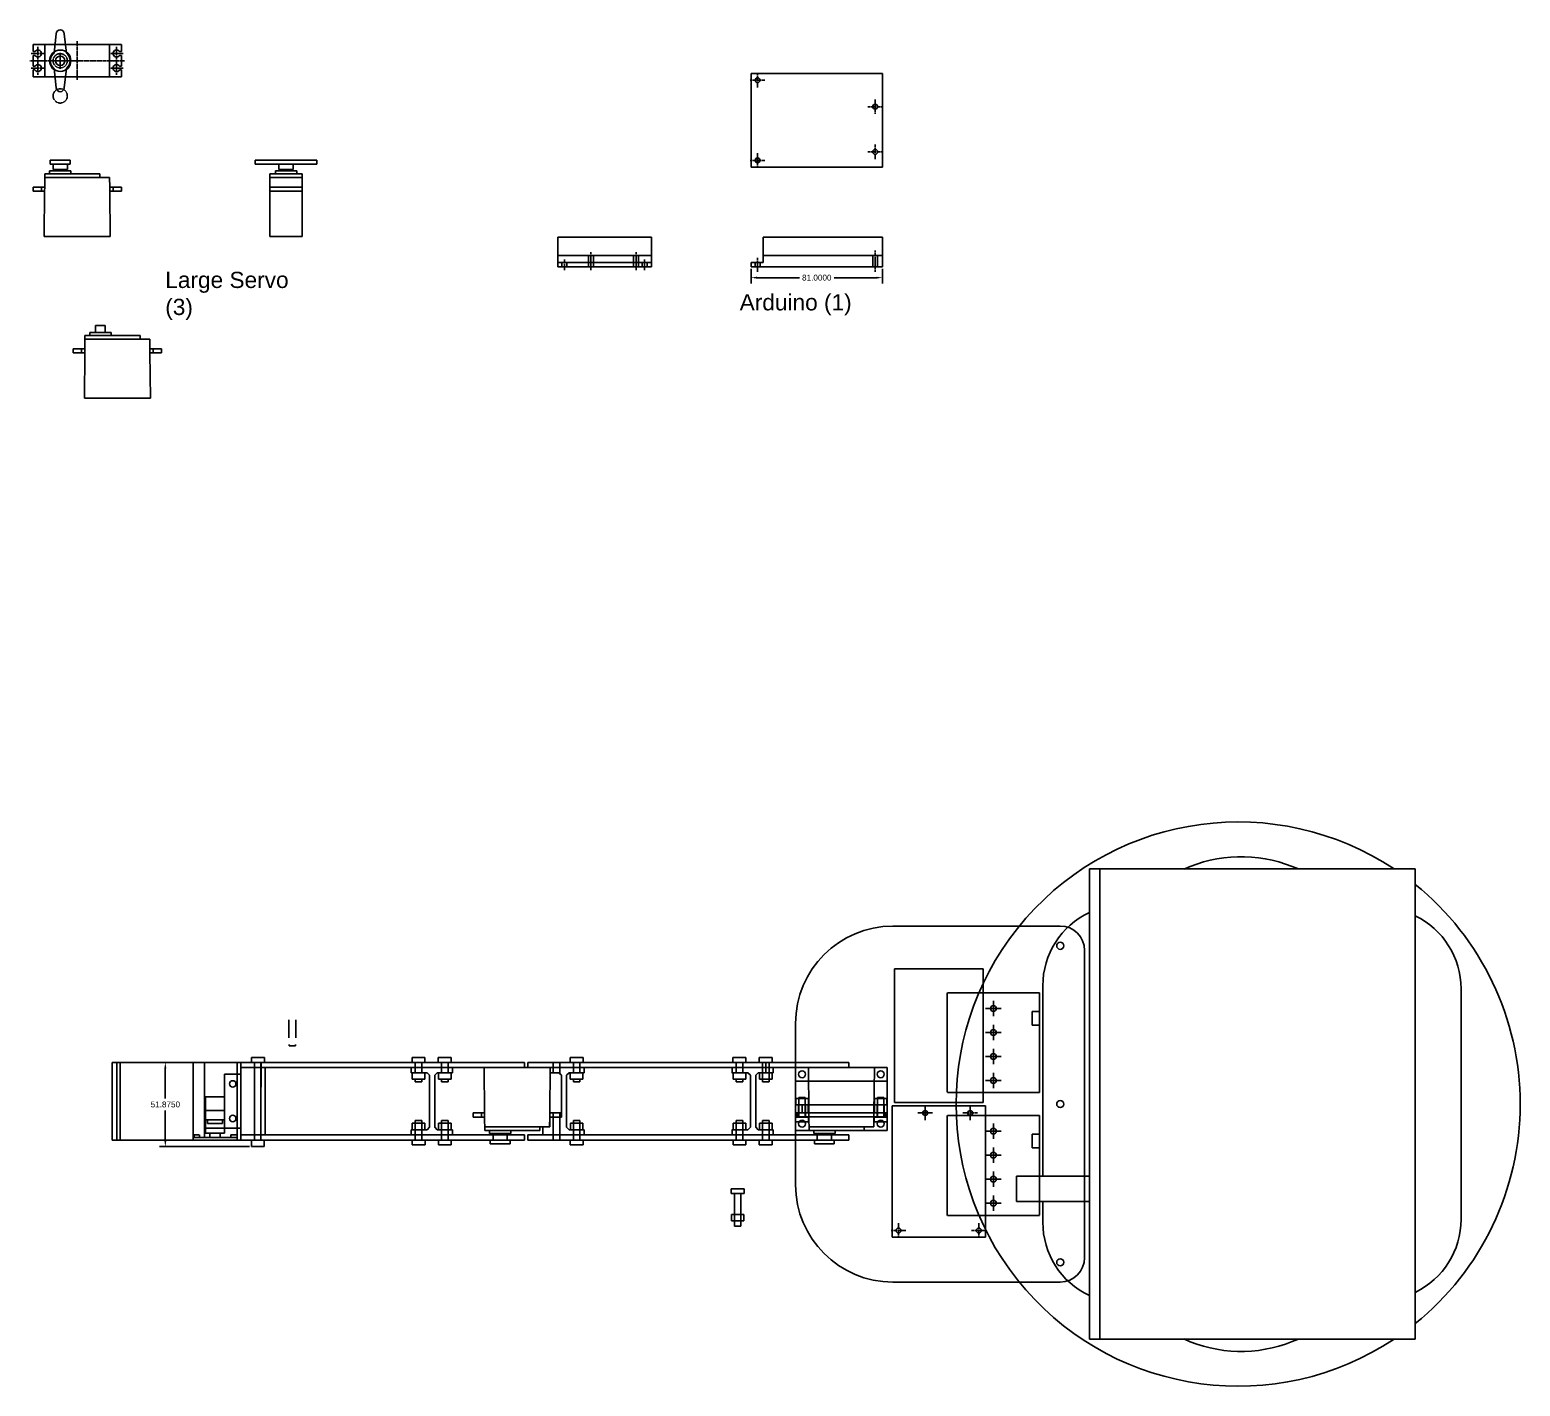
# Model space of a CAD drawing. Header units: millimetres. Extents: x 10529 to 14419, y 483 to 2820.
# Drawn here: x 11331 to 12251, y 1923 to 2760 of the extents above; entities that cross this region are included whole.
import ezdxf

# ---------------------------------------------------------------- set-up
doc = ezdxf.new("R2010")
doc.units = ezdxf.units.MM
doc.header["$MEASUREMENT"] = 0
doc.linetypes.add('CENTER', pattern=[2, 1.25, -0.25, 0.25, -0.25])
doc.linetypes.add('HIDDEN', pattern=[0.375, 0.25, -0.125])
for name, color, linetype in [('Arduino', 181, 'Continuous'), ('Arm', 211, 'Continuous'), ('Bolt', 104, 'Continuous'), ('Breadboard', 6, 'Continuous'), ('Centerline', 1, 'CENTER'), ('Connectors', 40, 'Continuous'), ('Hidden', 1, 'HIDDEN'), ('Platform', 3, 'Continuous'), ('Servo', 2, 'Continuous'), ('Servo1Holder', 183, 'Continuous'), ('Turtlebot', 4, 'Continuous')]:
    doc.layers.add(name, color=color, linetype=linetype)
doc.styles.get("Standard").update_dxf_attribs({"font": 'Arial.ttf'})
doc.dimstyles.get("Standard").update_dxf_attribs({"dimtxt": 0.18, "dimasz": 0.18, "dimexe": 0.18, "dimexo": 0.0625, "dimgap": 0.09, "dimtad": 0, "dimtih": 1, "dimtoh": 1, "dimdec": 4, "dimzin": 0, "dimdsep": 46, "dimtxsty": 'Standard', "dimcen": 0.09, "dimadec": 0, "dimazin": 0, "dimtfac": 1, "dimtdec": 4, "dimtofl": 0, "dimtmove": 0, "dimatfit": 3, "dimfxl": 1, "dimtolj": 1, "dimtzin": 0, "dimarcsym": 0})

# ---------------------------------------------------------------- blocks, each defined once
blk = doc.blocks.new('*D1')
at = {"color": 0, "lineweight": -2, "transparency": 16777216}
for p, q in [((11776.1, 2612.51), (11776.1, 2603.5)), ((11857.1, 2612.51), (11857.1, 2603.5)), ((11779.7, 2607.1), (11805.96, 2607.1)), ((11853.5, 2607.1), (11827.24, 2607.1))]:
    blk.add_line(p, q, dxfattribs=at)
at = {"color": 0, "transparency": 16777216}
for points in [[(11779.7, 2607.7), (11779.7, 2606.5), (11776.1, 2607.1)], [(11853.5, 2607.7), (11853.5, 2606.5), (11857.1, 2607.1)]]:
    blk.add_solid(points, dxfattribs=at)
at = {"layer": 'Defpoints', "color": 0, "transparency": 16777216}
for p in [(11776.1, 2613.76), (11857.1, 2613.76), (11857.1, 2607.1)]:
    blk.add_point(p, dxfattribs=at)
at = {"color": 0, "transparency": 16777216, "insert": (11816.6, 2607.1), "char_height": 3.6, "attachment_point": 5}
blk.add_mtext('\\A1;81.0000', dxfattribs=at)
blk = doc.blocks.new('*D43')
at = {"color": 0, "lineweight": -2, "transparency": 16777216}
for p, q in [((11468.41, 2123.1), (11411.13, 2123.1)), ((11414.73, 2119.5), (11414.73, 2100.79)), ((11414.73, 2074.83), (11414.73, 2093.54)), ((11466.68, 2071.23), (11411.13, 2071.23))]:
    blk.add_line(p, q, dxfattribs=at)
at = {"color": 0, "transparency": 16777216}
for points in [[(11414.13, 2119.5), (11415.33, 2119.5), (11414.73, 2123.1)], [(11414.13, 2074.83), (11415.33, 2074.83), (11414.73, 2071.23)]]:
    blk.add_solid(points, dxfattribs=at)
at = {"layer": 'Defpoints', "color": 0, "transparency": 16777216}
for p in [(11414.73, 2123.1), (11469.66, 2123.1), (11467.93, 2071.23)]:
    blk.add_point(p, dxfattribs=at)
at = {"color": 0, "transparency": 16777216, "insert": (11414.73, 2097.17), "char_height": 3.6, "attachment_point": 5}
blk.add_mtext('\\A1;51.8750', dxfattribs=at)

msp = doc.modelspace()

# ---------------------------------------------------------------- linework, layer by layer
for p, q in [((11469.65829, 2123.10284), (11473.95829, 2123.10284)), ((11451.29579, 2093.47784), (11451.29579, 2099.16534)), ((11853.89579, 2096.92784), (11858.19579, 2096.92784)), ((11469.81829, 2075.22784), (11473.79829, 2075.22784))]:
    msp.add_line(p, q)
at = {"layer": 'Arduino'}
for p, q in [((11776.10069, 2732.94566), (11857.10069, 2732.94566)), ((11776.10069, 2675.24566), (11776.10069, 2732.94566)), ((11857.10069, 2675.24566), (11857.10069, 2732.94566)), ((11776.10069, 2675.24566), (11857.10069, 2675.24566)), ((11656.91343, 2632.1584), (11714.61343, 2632.1584)), ((11656.91343, 2632.1584), (11656.91343, 2613.7584)), ((11714.61343, 2632.1584), (11714.61343, 2613.7584)), ((11783.60069, 2616.3584), (11783.60069, 2632.1584)), ((11783.60069, 2632.1584), (11857.10069, 2632.1584)), ((11857.10069, 2613.7584), (11857.10069, 2632.1584)), ((11656.91343, 2620.7584), (11714.61343, 2620.7584)), ((11783.60069, 2620.7584), (11857.10069, 2620.7584)), ((11656.91343, 2616.3584), (11714.61343, 2616.3584)), ((11656.91343, 2613.7584), (11714.61343, 2613.7584)), ((11776.10069, 2613.7584), (11776.10069, 2616.3584)), ((11776.10069, 2616.3584), (11783.60069, 2616.3584)), ((11776.10069, 2613.7584), (11857.10069, 2613.7584)), ((11863.04579, 2015.42784), (11863.04579, 2096.42784)), ((11920.74579, 2096.42784), (11863.04579, 2096.42784)), ((11920.74579, 2015.42784), (11920.74579, 2096.42784)), ((11920.74579, 2015.42784), (11863.04579, 2015.42784))]:
    msp.add_line(p, q, dxfattribs=at)
for centre in [(11780.10069, 2728.94566), (11852.60069, 2712.54566), (11852.60069, 2684.74566), (11780.10069, 2679.44566)]:
    msp.add_circle(centre, 1.5, dxfattribs=at)
at = {"layer": 'Arm'}
for p, q in [((11381.92079, 2075.22784), (11381.92079, 2123.10284)), ((11381.92079, 2123.10284), (11461.29579, 2123.10284)), ((11384.80973, 2075.22784), (11384.80973, 2123.10284)), ((11386.91221, 2075.22784), (11386.91221, 2123.10284)), ((11461.29579, 2119.92784), (11461.29579, 2123.10284)), ((11461.29579, 2075.22784), (11461.29579, 2123.10284)), ((11476.29579, 2123.10284), (11461.29579, 2123.10284)), ((11476.29579, 2119.92784), (11461.29579, 2119.92784)), ((11636.29579, 2123.10284), (11476.29579, 2123.10284)), ((11636.29579, 2119.92784), (11476.29579, 2119.92784)), ((11636.29579, 2123.10284), (11636.29579, 2119.92784)), ((11836.29579, 2123.10284), (11638.29579, 2123.10284)), ((11638.29579, 2123.10284), (11638.29579, 2119.92784)), ((11836.29579, 2119.92784), (11638.29579, 2119.92784)), ((11836.29579, 2123.10284), (11836.29579, 2119.92784)), ((11461.29579, 2075.22784), (11461.29579, 2078.40284)), ((11476.29579, 2078.40284), (11461.29579, 2078.40284)), ((11636.29579, 2078.40284), (11476.29579, 2078.40284)), ((11636.29579, 2078.40284), (11636.29579, 2075.22784)), ((11836.29579, 2078.40284), (11638.29579, 2078.40284)), ((11638.29579, 2078.40284), (11638.29579, 2075.22784)), ((11836.29579, 2078.40284), (11836.29579, 2075.22784)), ((11381.92079, 2075.22784), (11461.29579, 2075.22784)), ((11476.29579, 2075.22784), (11461.29579, 2075.22784)), ((11636.29579, 2075.22784), (11476.29579, 2075.22784)), ((11836.29579, 2075.22784), (11638.29579, 2075.22784))]:
    msp.add_line(p, q, dxfattribs=at)
at = {"layer": 'Bolt'}
for p, q in [((11491.07671, 2133.43353), (11491.07671, 2134.08353)), ((11491.07671, 2133.43353), (11495.05671, 2133.43353)), ((11495.05671, 2134.08353), (11495.05671, 2133.43353)), ((11467.80829, 2126.10284), (11467.80829, 2123.10284)), ((11475.80829, 2126.10284), (11467.80829, 2126.10284)), ((11475.80829, 2126.10284), (11475.80829, 2123.10284)), ((11566.91528, 2126.10284), (11566.91528, 2123.10284)), ((11574.91528, 2126.10284), (11566.91528, 2126.10284)), ((11574.91528, 2126.10284), (11574.91528, 2123.10284)), ((11583.14028, 2126.10284), (11583.14028, 2123.10284)), ((11591.14028, 2126.10284), (11583.14028, 2126.10284)), ((11591.14028, 2126.10284), (11591.14028, 2123.10284)), ((11664.43579, 2126.10284), (11664.43579, 2123.10284)), ((11672.43579, 2126.10284), (11664.43579, 2126.10284)), ((11672.43579, 2126.10284), (11672.43579, 2123.10284)), ((11764.91528, 2126.10284), (11764.91528, 2123.10284)), ((11772.91528, 2126.10284), (11764.91528, 2126.10284)), ((11772.91528, 2126.10284), (11772.91528, 2123.10284)), ((11781.15028, 2126.10284), (11781.15028, 2123.10284)), ((11789.15028, 2126.10284), (11781.15028, 2126.10284)), ((11789.15028, 2126.10284), (11789.15028, 2123.10284)), ((11475.80829, 2123.10284), (11467.80829, 2123.10284)), ((11574.91528, 2123.10284), (11566.91528, 2123.10284)), ((11567.04028, 2112.75284), (11567.04028, 2116.75284)), ((11574.79028, 2116.75284), (11567.04028, 2116.75284)), ((11574.79028, 2112.75284), (11574.79028, 2116.75284)), ((11591.14028, 2123.10284), (11583.14028, 2123.10284)), ((11583.26528, 2112.75284), (11583.26528, 2116.75284)), ((11591.01528, 2116.75284), (11583.26528, 2116.75284)), ((11591.01528, 2112.75284), (11591.01528, 2116.75284)), ((11672.43579, 2123.10284), (11664.43579, 2123.10284)), ((11664.56079, 2112.75284), (11664.56079, 2116.75284)), ((11672.31079, 2116.75284), (11664.56079, 2116.75284)), ((11672.31079, 2112.75284), (11672.31079, 2116.75284)), ((11772.91528, 2123.10284), (11764.91528, 2123.10284)), ((11765.04028, 2112.75284), (11765.04028, 2116.75284)), ((11772.79028, 2116.75284), (11765.04028, 2116.75284)), ((11772.79028, 2112.75284), (11772.79028, 2116.75284)), ((11789.15028, 2123.10284), (11781.15028, 2123.10284)), ((11781.27528, 2112.75284), (11781.27528, 2116.75284)), ((11789.02528, 2116.75284), (11781.27528, 2116.75284)), ((11789.02528, 2112.75284), (11789.02528, 2116.75284)), ((11574.79028, 2112.75284), (11567.04028, 2112.75284)), ((11568.92528, 2111.10284), (11568.92528, 2112.75284)), ((11568.92528, 2111.10284), (11572.90528, 2111.10284)), ((11572.90528, 2112.75284), (11572.90528, 2111.10284)), ((11591.01528, 2112.75284), (11583.26528, 2112.75284)), ((11585.15028, 2111.10284), (11585.15028, 2112.75284)), ((11585.15028, 2111.10284), (11589.13028, 2111.10284)), ((11589.13028, 2112.75284), (11589.13028, 2111.10284)), ((11672.31079, 2112.75284), (11664.56079, 2112.75284)), ((11666.44579, 2111.10284), (11666.44579, 2112.75284)), ((11666.44579, 2111.10284), (11670.42579, 2111.10284)), ((11670.42579, 2112.75284), (11670.42579, 2111.10284)), ((11772.79028, 2112.75284), (11765.04028, 2112.75284)), ((11766.92528, 2111.10284), (11766.92528, 2112.75284)), ((11766.92528, 2111.10284), (11770.90528, 2111.10284)), ((11770.90528, 2112.75284), (11770.90528, 2111.10284)), ((11789.02528, 2112.75284), (11781.27528, 2112.75284)), ((11783.16028, 2111.10284), (11783.16028, 2112.75284)), ((11783.16028, 2111.10284), (11787.14028, 2111.10284)), ((11787.14028, 2112.75284), (11787.14028, 2111.10284)), ((11803.67079, 2100.92784), (11811.42079, 2100.92784)), ((11803.67079, 2100.92784), (11803.67079, 2096.92784)), ((11803.67079, 2096.92784), (11811.42079, 2096.92784)), ((11805.55579, 2101.42784), (11809.53579, 2101.42784)), ((11805.55579, 2101.42784), (11805.55579, 2100.92784)), ((11809.53579, 2101.42784), (11809.53579, 2100.92784)), ((11811.42079, 2100.92784), (11811.42079, 2096.92784)), ((11852.17079, 2100.92784), (11859.92079, 2100.92784)), ((11852.17079, 2100.92784), (11852.17079, 2096.92784)), ((11852.17079, 2096.92784), (11859.92079, 2096.92784)), ((11854.05579, 2101.42784), (11858.03579, 2101.42784)), ((11854.05579, 2101.42784), (11854.05579, 2100.92784)), ((11858.03579, 2101.42784), (11858.03579, 2100.92784)), ((11859.92079, 2100.92784), (11859.92079, 2096.92784)), ((11568.94528, 2087.22784), (11568.94528, 2085.57784)), ((11568.94528, 2087.22784), (11572.92528, 2087.22784)), ((11572.92528, 2085.57784), (11572.92528, 2087.22784)), ((11585.17028, 2087.22784), (11585.17028, 2085.57784)), ((11585.17028, 2087.22784), (11589.15028, 2087.22784)), ((11589.15028, 2085.57784), (11589.15028, 2087.22784)), ((11666.46579, 2087.22784), (11666.46579, 2085.57784)), ((11666.46579, 2087.22784), (11670.44579, 2087.22784)), ((11670.44579, 2085.57784), (11670.44579, 2087.22784)), ((11766.94528, 2087.22784), (11766.94528, 2085.57784)), ((11766.94528, 2087.22784), (11770.92528, 2087.22784)), ((11770.92528, 2085.57784), (11770.92528, 2087.22784)), ((11783.16028, 2087.22784), (11783.16028, 2085.57784)), ((11783.16028, 2087.22784), (11787.14028, 2087.22784)), ((11787.14028, 2085.57784), (11787.14028, 2087.22784)), ((11803.54579, 2086.42784), (11803.54579, 2089.42784)), ((11803.54579, 2089.42784), (11811.54579, 2089.42784)), ((11811.54579, 2086.42784), (11811.54579, 2089.42784)), ((11852.04579, 2086.42784), (11852.04579, 2089.42784)), ((11852.04579, 2089.42784), (11860.04579, 2089.42784)), ((11860.04579, 2086.42784), (11860.04579, 2089.42784)), ((11574.81028, 2085.57784), (11567.06028, 2085.57784)), ((11567.06028, 2085.57784), (11567.06028, 2081.57784)), ((11574.81028, 2081.57784), (11567.06028, 2081.57784)), ((11574.81028, 2085.57784), (11574.81028, 2081.57784)), ((11591.03528, 2085.57784), (11583.28528, 2085.57784)), ((11583.28528, 2085.57784), (11583.28528, 2081.57784)), ((11591.03528, 2081.57784), (11583.28528, 2081.57784)), ((11591.03528, 2085.57784), (11591.03528, 2081.57784)), ((11672.33079, 2085.57784), (11664.58079, 2085.57784)), ((11664.58079, 2085.57784), (11664.58079, 2081.57784)), ((11672.33079, 2081.57784), (11664.58079, 2081.57784)), ((11672.33079, 2085.57784), (11672.33079, 2081.57784)), ((11772.81028, 2085.57784), (11765.06028, 2085.57784)), ((11765.06028, 2085.57784), (11765.06028, 2081.57784)), ((11772.81028, 2081.57784), (11765.06028, 2081.57784)), ((11772.81028, 2085.57784), (11772.81028, 2081.57784)), ((11789.02528, 2085.57784), (11781.27528, 2085.57784)), ((11781.27528, 2085.57784), (11781.27528, 2081.57784)), ((11789.02528, 2081.57784), (11781.27528, 2081.57784)), ((11789.02528, 2085.57784), (11789.02528, 2081.57784)), ((11803.54579, 2086.42784), (11811.54579, 2086.42784)), ((11852.04579, 2086.42784), (11860.04579, 2086.42784)), ((11467.93329, 2071.22784), (11467.93329, 2075.22784)), ((11475.68329, 2075.22784), (11467.93329, 2075.22784)), ((11475.68329, 2071.22784), (11467.93329, 2071.22784)), ((11475.68329, 2071.22784), (11475.68329, 2075.22784)), ((11566.93528, 2072.22784), (11566.93528, 2075.22784)), ((11574.93528, 2075.22784), (11566.93528, 2075.22784)), ((11574.93528, 2072.22784), (11566.93528, 2072.22784)), ((11574.93528, 2072.22784), (11574.93528, 2075.22784)), ((11583.16028, 2072.22784), (11583.16028, 2075.22784)), ((11591.16028, 2075.22784), (11583.16028, 2075.22784)), ((11591.16028, 2072.22784), (11583.16028, 2072.22784)), ((11591.16028, 2072.22784), (11591.16028, 2075.22784)), ((11664.45579, 2072.22784), (11664.45579, 2075.22784)), ((11672.45579, 2075.22784), (11664.45579, 2075.22784)), ((11672.45579, 2072.22784), (11664.45579, 2072.22784)), ((11672.45579, 2072.22784), (11672.45579, 2075.22784)), ((11764.93528, 2072.22784), (11764.93528, 2075.22784)), ((11772.93528, 2075.22784), (11764.93528, 2075.22784)), ((11772.93528, 2072.22784), (11764.93528, 2072.22784)), ((11772.93528, 2072.22784), (11772.93528, 2075.22784)), ((11781.15028, 2072.22784), (11781.15028, 2075.22784)), ((11789.15028, 2075.22784), (11781.15028, 2075.22784)), ((11789.15028, 2072.22784), (11781.15028, 2072.22784)), ((11789.15028, 2072.22784), (11789.15028, 2075.22784)), ((11763.80861, 2045.16266), (11763.80861, 2042.16266)), ((11771.80861, 2045.16266), (11763.80861, 2045.16266)), ((11771.80861, 2042.16266), (11763.80861, 2042.16266)), ((11771.80861, 2045.16266), (11771.80861, 2042.16266)), ((11763.93361, 2025.31266), (11763.93361, 2029.31266)), ((11771.68361, 2029.31266), (11763.93361, 2029.31266)), ((11771.68361, 2025.31266), (11763.93361, 2025.31266)), ((11765.81861, 2022.16266), (11765.81861, 2025.31266)), ((11769.79861, 2025.31266), (11769.79861, 2022.16266)), ((11771.68361, 2025.31266), (11771.68361, 2029.31266)), ((11765.81861, 2022.16266), (11769.79861, 2022.16266))]:
    msp.add_line(p, q, dxfattribs=at)
at = {"layer": 'Breadboard'}
for p, q in [((11864.64579, 2098.42784), (11864.64579, 2180.92784)), ((11919.14579, 2180.92784), (11864.64579, 2180.92784)), ((11919.14579, 2098.42784), (11919.14579, 2180.92784)), ((11919.14579, 2098.42784), (11864.64579, 2098.42784))]:
    msp.add_line(p, q, dxfattribs=at)
at = {"layer": 'Centerline'}
for p, q in [((11336.12764, 2749.51128), (11336.12764, 2732.21128)), ((11360.37764, 2752.86128), (11360.37764, 2728.86128)), ((11384.62764, 2749.51128), (11384.62764, 2732.21128)), ((11389.62764, 2740.86128), (11331.12764, 2740.86128)), ((11340.27764, 2745.36128), (11331.97764, 2745.36128)), ((11388.77764, 2745.36128), (11380.47764, 2745.36128)), ((11340.27764, 2736.36128), (11331.97764, 2736.36128)), ((11388.77764, 2736.36128), (11380.47764, 2736.36128)), ((11780.10069, 2733.44566), (11780.10069, 2724.44566)), ((11784.60069, 2728.94566), (11775.60069, 2728.94566)), ((11857.10069, 2712.54566), (11848.10069, 2712.54566)), ((11852.60069, 2717.04566), (11852.60069, 2708.04566)), ((11857.10069, 2684.74566), (11848.10069, 2684.74566)), ((11852.60069, 2689.24566), (11852.60069, 2680.24566)), ((11784.60069, 2679.44566), (11775.60069, 2679.44566)), ((11780.10069, 2683.94566), (11780.10069, 2674.94566)), ((11677.31343, 2622.7584), (11677.31343, 2611.7584)), ((11705.11343, 2622.7584), (11705.11343, 2611.7584)), ((11852.60069, 2610.7584), (11852.60069, 2623.7584)), ((11660.91343, 2611.7584), (11660.91343, 2618.3584)), ((11710.41343, 2618.3584), (11710.41343, 2611.7584)), ((11780.10069, 2619.3584), (11780.10069, 2610.7584)), ((11883.44579, 2096.42784), (11883.44579, 2087.42784)), ((11911.24579, 2096.42784), (11911.24579, 2087.42784)), ((11878.94579, 2091.92784), (11887.94579, 2091.92784)), ((11906.74579, 2091.92784), (11915.74579, 2091.92784)), ((11867.04579, 2023.92784), (11867.04579, 2014.92784)), ((11916.54579, 2023.92784), (11916.54579, 2014.92784)), ((11862.54579, 2019.42784), (11871.54579, 2019.42784)), ((11912.04579, 2019.42784), (11921.04579, 2019.42784))]:
    msp.add_line(p, q, dxfattribs=at)
at = {"layer": 'Connectors'}
for p, q in [((11451.29579, 2087.72784), (11451.29579, 2115.85284)), ((11451.29579, 2115.85284), (11461.29579, 2115.85284)), ((11461.29579, 2119.92784), (11461.29579, 2078.40284)), ((11461.29579, 2119.92784), (11461.29579, 2078.40284)), ((11476.29579, 2119.92784), (11461.29579, 2119.92784)), ((11476.29579, 2119.92784), (11476.29579, 2078.40284)), ((11476.29579, 2078.40284), (11476.29579, 2119.92784)), ((11566.28778, 2119.92784), (11591.78778, 2119.92784)), ((11566.28778, 2116.75284), (11576.16278, 2116.75284)), ((11566.38778, 2116.75284), (11566.38778, 2119.92784)), ((11577.75028, 2115.16534), (11576.16278, 2116.75284)), ((11577.75028, 2083.16534), (11577.75028, 2115.16534)), ((11580.92528, 2115.16534), (11582.51278, 2116.75284)), ((11580.92528, 2083.16534), (11580.92528, 2115.16534)), ((11582.51278, 2116.75284), (11591.78778, 2116.75284)), ((11591.78778, 2116.75284), (11591.78778, 2119.92784)), ((11652.14579, 2119.92784), (11673.08329, 2119.92784)), ((11652.14579, 2116.75284), (11652.14579, 2119.92784)), ((11652.14579, 2116.75284), (11657.45829, 2116.75284)), ((11659.04579, 2115.16534), (11657.45829, 2116.75284)), ((11659.04579, 2089.42784), (11659.04579, 2115.16534)), ((11662.22079, 2115.16534), (11663.80829, 2116.75284)), ((11662.22079, 2083.16534), (11662.22079, 2115.16534)), ((11663.80829, 2116.75284), (11673.08329, 2116.75284)), ((11673.08329, 2116.75284), (11673.08329, 2119.92784)), ((11764.28778, 2119.92784), (11789.78778, 2119.92784)), ((11764.28778, 2116.75284), (11774.16278, 2116.75284)), ((11764.38778, 2116.75284), (11764.38778, 2119.92784)), ((11775.75028, 2115.16534), (11774.16278, 2116.75284)), ((11775.75028, 2083.16534), (11775.75028, 2115.16534)), ((11778.92528, 2115.16534), (11780.51278, 2116.75284)), ((11778.92528, 2083.16534), (11778.92528, 2115.16534)), ((11780.51278, 2116.75284), (11789.78778, 2116.75284)), ((11789.78778, 2116.75284), (11789.78778, 2119.92784)), ((11439.54579, 2093.47784), (11451.29579, 2093.47784)), ((11439.54579, 2087.72784), (11439.54579, 2093.47784)), ((11439.54579, 2087.72784), (11451.29579, 2087.72784)), ((11451.29579, 2082.47784), (11451.29579, 2087.72784)), ((11651.79579, 2083.42784), (11651.86638, 2089.42784)), ((11651.86638, 2089.42784), (11659.04579, 2089.42784)), ((11651.86638, 2083.42784), (11651.86638, 2089.42784)), ((11651.86638, 2089.42784), (11659.04579, 2089.42784)), ((11451.29579, 2082.47784), (11461.29579, 2082.47784)), ((11476.29579, 2078.40284), (11461.29579, 2078.40284)), ((11566.28778, 2081.57784), (11576.16278, 2081.57784)), ((11566.28778, 2078.40284), (11591.78778, 2078.40284)), ((11566.29778, 2081.57784), (11575.57278, 2081.57784)), ((11566.38778, 2078.40284), (11566.38778, 2081.57784)), ((11577.75028, 2083.16534), (11576.16278, 2081.57784)), ((11580.92528, 2083.16534), (11582.51278, 2081.57784)), ((11582.51278, 2081.57784), (11591.78778, 2081.57784)), ((11582.52278, 2081.57784), (11591.79778, 2081.57784)), ((11591.78778, 2078.40284), (11591.78778, 2081.57784)), ((11647.68329, 2078.40284), (11647.68329, 2083.42784)), ((11647.68329, 2083.42784), (11651.86638, 2083.42784)), ((11647.68329, 2078.40284), (11673.08329, 2078.40284)), ((11662.22079, 2083.16534), (11663.80829, 2081.57784)), ((11663.80829, 2081.57784), (11673.08329, 2081.57784)), ((11663.81829, 2081.57784), (11673.09329, 2081.57784)), ((11673.08329, 2078.40284), (11673.08329, 2081.57784)), ((11764.28778, 2081.57784), (11774.16278, 2081.57784)), ((11764.28778, 2078.40284), (11789.78778, 2078.40284)), ((11764.29778, 2081.57784), (11773.57278, 2081.57784)), ((11764.38778, 2078.40284), (11764.38778, 2081.57784)), ((11775.75028, 2083.16534), (11774.16278, 2081.57784)), ((11778.92528, 2083.16534), (11780.51278, 2081.57784)), ((11780.51278, 2081.57784), (11789.78778, 2081.57784)), ((11789.78778, 2078.40284), (11789.78778, 2081.57784))]:
    msp.add_line(p, q, dxfattribs=at)
for centre in [(11456.29579, 2109.85284), (11456.29579, 2088.47784)]:
    msp.add_circle(centre, 2, dxfattribs=at)
at = {"layer": 'Hidden'}
for p, q in [((11338.27764, 2662.89717), (11338.27764, 2660.39717)), ((11382.47764, 2662.89717), (11382.47764, 2660.39717)), ((11675.81343, 2620.7584), (11675.81343, 2613.7584)), ((11678.81343, 2620.7584), (11678.81343, 2613.7584)), ((11703.61343, 2613.7584), (11703.61343, 2620.7584)), ((11706.61343, 2613.7584), (11706.61343, 2620.7584)), ((11851.10069, 2613.7584), (11851.10069, 2620.7584)), ((11854.10069, 2613.7584), (11854.10069, 2620.7584)), ((11659.41343, 2616.3584), (11659.41343, 2613.7584)), ((11662.41343, 2616.3584), (11662.41343, 2613.7584)), ((11708.91343, 2613.7584), (11708.91343, 2616.3584)), ((11711.91343, 2613.7584), (11711.91343, 2616.3584)), ((11778.60069, 2616.3584), (11778.60069, 2613.7584)), ((11781.60069, 2616.3584), (11781.60069, 2613.7584)), ((11363.04457, 2563.18112), (11363.04457, 2560.68112)), ((11407.24457, 2563.18112), (11407.24457, 2560.68112)), ((11954.04579, 2166.07784), (11897.04579, 2166.07784)), ((11897.04579, 2166.07784), (11897.04579, 2104.47784)), ((11925.54579, 2161.17784), (11925.54579, 2151.57784)), ((11954.04579, 2166.07784), (11954.04579, 2154.57784)), ((11930.34579, 2156.37784), (11920.74579, 2156.37784)), ((11490.91671, 2149.43353), (11490.91671, 2144.43353)), ((11490.91671, 2144.43353), (11490.91671, 2138.08353)), ((11495.21671, 2149.43353), (11495.21671, 2144.43353)), ((11495.21671, 2144.43353), (11495.21671, 2138.08353)), ((11925.54579, 2146.37784), (11925.54579, 2136.77784)), ((11954.04579, 2146.07784), (11954.04579, 2104.47784)), ((11930.34579, 2141.57784), (11920.74579, 2141.57784)), ((11930.34579, 2126.77784), (11920.74579, 2126.77784)), ((11925.54579, 2131.57784), (11925.54579, 2121.97784)), ((11431.87079, 2076.72784), (11431.87079, 2123.10284)), ((11458.97045, 2123.10284), (11431.87079, 2123.10284)), ((11438.83562, 2076.72784), (11438.83562, 2123.10284)), ((11458.97045, 2123.10284), (11458.97045, 2076.72784)), ((11461.29579, 2075.22784), (11461.29579, 2123.10284)), ((11469.65829, 2123.10284), (11469.65829, 2075.22784)), ((11469.81829, 2107.75284), (11469.81829, 2123.10284)), ((11473.65829, 2123.10284), (11473.65829, 2075.22784)), ((11473.79829, 2107.75284), (11473.79829, 2123.10284)), ((11568.92528, 2123.10284), (11568.92528, 2116.75284)), ((11572.92528, 2123.10284), (11572.92528, 2116.75284)), ((11585.15028, 2123.10284), (11585.15028, 2116.75284)), ((11589.15028, 2123.10284), (11589.15028, 2116.75284)), ((11653.89579, 2116.75284), (11653.89579, 2123.10284)), ((11658.19579, 2116.01534), (11658.19579, 2123.10284)), ((11666.44579, 2123.10284), (11666.44579, 2116.75284)), ((11670.44579, 2123.10284), (11670.44579, 2116.75284)), ((11766.92528, 2123.10284), (11766.92528, 2116.75284)), ((11770.92528, 2123.10284), (11770.92528, 2116.75284)), ((11783.15028, 2123.10284), (11783.15028, 2116.75284)), ((11783.16028, 2112.75284), (11783.16028, 2123.10284)), ((11785.15028, 2123.10284), (11785.15028, 2116.75284)), ((11787.14028, 2112.75284), (11787.14028, 2123.10284)), ((11787.15028, 2123.10284), (11787.15028, 2116.75284)), ((11925.54579, 2116.77784), (11925.54579, 2107.17784)), ((11852.07169, 2111.62784), (11811.5199, 2111.62785)), ((11930.34579, 2111.97784), (11920.74579, 2111.97784)), ((11805.39579, 2091.92784), (11805.39579, 2096.92784)), ((11805.55579, 2100.92784), (11805.55579, 2089.42784)), ((11807.54579, 2091.92784), (11807.54579, 2096.92784)), ((11809.53579, 2100.92784), (11809.53579, 2089.42784)), ((11809.69579, 2091.92784), (11809.69579, 2096.92784)), ((11851.94044, 2096.92784), (11811.65115, 2096.92784)), ((11853.89579, 2091.92784), (11853.89579, 2096.92784)), ((11854.05579, 2100.92784), (11854.05579, 2089.42784)), ((11858.03579, 2100.92784), (11858.03579, 2089.42784)), ((11858.19579, 2091.92784), (11858.19579, 2096.92784)), ((11954.04579, 2104.47784), (11897.04579, 2104.47784)), ((11609.69579, 2089.42784), (11609.69579, 2091.92784)), ((11653.89579, 2089.42784), (11653.89579, 2091.92784)), ((11653.89579, 2075.22784), (11653.89579, 2091.92784)), ((11658.19579, 2089.42784), (11658.19579, 2091.92784)), ((11658.19579, 2075.22784), (11658.19579, 2091.92784)), ((11859.04579, 2089.47784), (11804.54579, 2089.47784)), ((11809.69579, 2089.42784), (11809.69579, 2091.92784)), ((11811.69579, 2091.92784), (11851.89579, 2091.92784)), ((11853.89579, 2089.42784), (11853.89579, 2091.92784)), ((11954.04579, 2090.37784), (11897.04579, 2090.37784)), ((11897.04579, 2090.37784), (11897.04579, 2028.77784)), ((11954.04579, 2090.37784), (11954.04579, 2078.87784)), ((11431.87079, 2078.47784), (11431.87079, 2076.72784)), ((11432.45454, 2078.47784), (11431.87079, 2078.47784)), ((11432.45454, 2078.47784), (11435.79579, 2078.47784)), ((11432.45454, 2078.47784), (11432.45454, 2076.72784)), ((11435.79579, 2078.47784), (11435.79579, 2076.72784)), ((11455.04579, 2076.72784), (11455.04579, 2078.47784)), ((11455.04579, 2078.47784), (11458.97045, 2078.47784)), ((11458.97045, 2076.72784), (11458.97045, 2078.47784)), ((11568.92528, 2081.57784), (11568.92528, 2075.22784)), ((11568.93528, 2081.57784), (11568.93528, 2075.22784)), ((11568.94528, 2085.57784), (11568.94528, 2075.22784)), ((11572.92528, 2085.57784), (11572.92528, 2075.22784)), ((11572.92528, 2081.57784), (11572.92528, 2075.22784)), ((11572.93528, 2081.57784), (11572.93528, 2075.22784)), ((11585.15028, 2081.57784), (11585.15028, 2075.22784)), ((11585.16028, 2081.57784), (11585.16028, 2075.22784)), ((11585.17028, 2085.57784), (11585.17028, 2075.22784)), ((11589.15028, 2085.57784), (11589.15028, 2075.22784)), ((11589.15028, 2081.57784), (11589.15028, 2075.22784)), ((11589.16028, 2081.57784), (11589.16028, 2075.22784)), ((11666.44579, 2081.57784), (11666.44579, 2075.22784)), ((11666.45579, 2081.57784), (11666.45579, 2075.22784)), ((11666.46579, 2085.57784), (11666.46579, 2075.22784)), ((11670.44579, 2085.57784), (11670.44579, 2075.22784)), ((11670.44579, 2081.57784), (11670.44579, 2075.22784)), ((11670.45579, 2081.57784), (11670.45579, 2075.22784)), ((11766.92528, 2081.57784), (11766.92528, 2075.22784)), ((11766.93528, 2081.57784), (11766.93528, 2075.22784)), ((11766.94528, 2085.57784), (11766.94528, 2075.22784)), ((11770.92528, 2085.57784), (11770.92528, 2075.22784)), ((11770.92528, 2081.57784), (11770.92528, 2075.22784)), ((11770.93528, 2081.57784), (11770.93528, 2075.22784)), ((11783.15028, 2081.57784), (11783.15028, 2075.22784)), ((11783.16028, 2085.57784), (11783.16028, 2075.22784)), ((11787.14028, 2085.57784), (11787.14028, 2075.22784)), ((11787.15028, 2081.57784), (11787.15028, 2075.22784)), ((11930.34579, 2080.67784), (11920.74579, 2080.67784)), ((11925.54579, 2085.47784), (11925.54579, 2075.87784)), ((11431.87079, 2076.72784), (11431.87114, 2076.72784)), ((11432.45454, 2076.72784), (11431.87079, 2076.72784)), ((11431.87079, 2076.72784), (11458.97045, 2076.72784)), ((11432.45454, 2076.72784), (11435.79579, 2076.72784)), ((11455.04579, 2076.72784), (11458.97045, 2076.72784)), ((11925.54579, 2070.67784), (11925.54579, 2061.07784)), ((11954.04579, 2070.37784), (11954.04579, 2028.77784)), ((11930.34579, 2065.87784), (11920.74579, 2065.87784)), ((11930.34579, 2051.07784), (11920.74579, 2051.07784)), ((11925.54579, 2055.87784), (11925.54579, 2046.27784)), ((11765.81861, 2025.31266), (11765.81861, 2042.16266)), ((11769.79861, 2025.31266), (11769.79861, 2042.16266)), ((11930.34579, 2036.27784), (11920.74579, 2036.27784)), ((11925.54579, 2041.07784), (11925.54579, 2031.47784)), ((11954.04579, 2028.77784), (11897.04579, 2028.77784))]:
    msp.add_line(p, q, dxfattribs=at)
for centre in [(11349.87764, 2740.86128), (11349.87764, 2719.20125)]:
    msp.add_circle(centre, 4.4, dxfattribs=at)
at = {"layer": 'Platform'}
for p, q in [((11966.79579, 2207.20284), (11863.54579, 2207.20284)), ((11981.79579, 2192.20284), (11981.79579, 2002.65284)), ((11954.04579, 2154.57784), (11949.54579, 2154.57784)), ((11949.54579, 2154.57784), (11949.54579, 2146.07784)), ((11954.04579, 2154.57784), (11954.04579, 2146.07784)), ((11803.54579, 2147.20284), (11803.54579, 2047.65284)), ((11954.04579, 2146.07784), (11949.54579, 2146.07784)), ((11954.04579, 2078.87784), (11949.54579, 2078.87784)), ((11949.54579, 2078.87784), (11949.54579, 2070.37784)), ((11954.04579, 2078.87784), (11954.04579, 2070.37784)), ((11954.04579, 2070.37784), (11949.54579, 2070.37784)), ((11966.79579, 1987.65284), (11863.54579, 1987.65284))]:
    msp.add_line(p, q, dxfattribs=at)
for centre, radius in [((11966.79579, 2195.02784), 2.175), ((11925.54579, 2156.37784), 1.8), ((11925.54579, 2141.57784), 1.8), ((11925.54579, 2126.77784), 1.8), ((11807.54579, 2115.77784), 2.15), ((11856.04579, 2115.77784), 2.15), ((11925.54579, 2111.97784), 1.8), ((11966.79579, 2097.42784), 2.175), ((11807.54579, 2085.32784), 2.15), ((11856.04579, 2085.32784), 2.15), ((11883.44579, 2091.92784), 1.5), ((11911.24579, 2091.92784), 1.5), ((11925.54579, 2080.67784), 1.8), ((11925.54579, 2065.87784), 1.8), ((11925.54579, 2051.07784), 1.8), ((11925.54579, 2036.27784), 1.8), ((11867.04579, 2019.42784), 1.5), ((11916.54579, 2019.42784), 1.5), ((11966.79579, 1999.82784), 2.175)]:
    msp.add_circle(centre, radius, dxfattribs=at)
for centre, radius, start, end in [((11863.54579, 2147.20284), 60, 90, 180), ((11966.79579, 2192.20284), 15, 0, 90), ((11863.54579, 2047.65284), 60, 180, 270), ((11966.79579, 2002.65284), 15, 270, 0)]:
    msp.add_arc(centre, radius, start, end, dxfattribs=at)
at = {"layer": 'Servo'}
for p, q in [((11333.12764, 2750.86128), (11387.62764, 2750.86128)), ((11333.12764, 2750.86128), (11333.12764, 2746.51128)), ((11340.37764, 2750.86128), (11340.37764, 2730.86128)), ((11346.08556, 2745.63937), (11347.47764, 2757.56128)), ((11353.66972, 2745.63937), (11352.27764, 2757.56128)), ((11380.37764, 2750.86128), (11380.37764, 2730.86128)), ((11387.62764, 2750.86128), (11387.62764, 2746.51128)), ((11334.31105, 2746.51128), (11333.12764, 2746.51128)), ((11333.12764, 2744.21128), (11333.12764, 2737.51128)), ((11334.31105, 2744.21128), (11333.12764, 2744.21128)), ((11349.87764, 2745.81128), (11349.87764, 2735.91128)), ((11386.44423, 2746.51128), (11387.62764, 2746.51128)), ((11386.44423, 2744.21128), (11387.62764, 2744.21128)), ((11387.62764, 2744.21128), (11387.62764, 2737.51128)), ((11334.31105, 2737.51128), (11333.12764, 2737.51128)), ((11333.12764, 2735.21128), (11333.12764, 2730.86128)), ((11334.31105, 2735.21128), (11333.12764, 2735.21128)), ((11333.12764, 2730.86128), (11387.62764, 2730.86128)), ((11346.08556, 2736.08319), (11347.47764, 2724.16128)), ((11353.66972, 2736.08319), (11352.27764, 2724.16128)), ((11386.44423, 2737.51128), (11387.62764, 2737.51128)), ((11386.44423, 2735.21128), (11387.62764, 2735.21128)), ((11387.62764, 2735.21128), (11387.62764, 2730.86128)), ((11343.77764, 2679.49717), (11355.97764, 2679.49717)), ((11343.77764, 2679.49717), (11343.77764, 2677.09717)), ((11343.77764, 2677.09717), (11355.97764, 2677.09717)), ((11345.47764, 2677.09717), (11345.47764, 2673.89717)), ((11354.27764, 2677.09717), (11354.27764, 2673.89717)), ((11355.97764, 2679.49717), (11355.97764, 2677.09717)), ((11508.29175, 2679.49717), (11470.09175, 2679.49717)), ((11470.09175, 2679.49717), (11470.09175, 2677.09717)), ((11508.29175, 2677.09717), (11470.09175, 2677.09717)), ((11484.79175, 2677.09717), (11484.79175, 2673.89717)), ((11493.59175, 2677.09717), (11493.59175, 2673.89717)), ((11508.29175, 2679.49717), (11508.29175, 2677.09717)), ((11340.40411, 2671.14717), (11340.30705, 2662.89717)), ((11340.37764, 2668.89717), (11374.40411, 2668.89717)), ((11340.40411, 2671.14717), (11374.40411, 2671.14717)), ((11343.29264, 2672.99717), (11356.46264, 2672.99717)), ((11343.29264, 2672.99717), (11343.29264, 2671.14717)), ((11345.47764, 2673.89717), (11354.27764, 2673.89717)), ((11346.92764, 2673.89717), (11346.92764, 2672.99717)), ((11352.82764, 2673.89717), (11352.82764, 2672.99717)), ((11356.46264, 2672.99717), (11356.46264, 2671.14717)), ((11374.40411, 2668.89717), (11374.40411, 2671.14717)), ((11374.40411, 2668.89717), (11380.37764, 2668.89717)), ((11380.37764, 2668.89717), (11380.44822, 2662.89717)), ((11479.19175, 2671.14717), (11479.19175, 2632.39717)), ((11499.19175, 2671.14717), (11479.19175, 2671.14717)), ((11499.19175, 2668.89717), (11479.19175, 2668.89717)), ((11495.77675, 2672.99717), (11482.60675, 2672.99717)), ((11482.60675, 2672.99717), (11482.60675, 2671.14717)), ((11493.59175, 2673.89717), (11484.79175, 2673.89717)), ((11486.24175, 2673.89717), (11486.24175, 2672.99717)), ((11492.14175, 2673.89717), (11492.14175, 2672.99717)), ((11495.77675, 2672.99717), (11495.77675, 2671.14717)), ((11499.19175, 2671.14717), (11499.19175, 2632.39717)), ((11333.12764, 2662.89717), (11333.12764, 2660.39717)), ((11333.12764, 2662.89717), (11340.30705, 2662.89717)), ((11333.12764, 2660.39717), (11340.27764, 2660.39717)), ((11340.27764, 2660.39717), (11340.02764, 2632.39717)), ((11340.27764, 2660.39717), (11340.29996, 2662.89717)), ((11380.44822, 2662.89717), (11387.62764, 2662.89717)), ((11380.47764, 2660.39717), (11380.44822, 2662.89717)), ((11380.47764, 2660.39717), (11387.62764, 2660.39717)), ((11380.47764, 2660.39717), (11380.72764, 2632.39717)), ((11387.62764, 2660.39717), (11387.62764, 2662.89717)), ((11499.19175, 2662.89717), (11479.19175, 2662.89717)), ((11499.19175, 2660.39717), (11479.19175, 2660.39717)), ((11340.02764, 2632.39717), (11380.72764, 2632.39717)), ((11499.19175, 2632.39717), (11479.19175, 2632.39717)), ((11371.69457, 2577.68112), (11377.59457, 2577.68112)), ((11371.69457, 2577.68112), (11371.69457, 2573.28112)), ((11377.59457, 2577.68112), (11377.59457, 2573.28112)), ((11365.17104, 2571.43112), (11365.07398, 2563.18112)), ((11365.14457, 2569.18112), (11399.17104, 2569.18112)), ((11365.17104, 2571.43112), (11399.17104, 2571.43112)), ((11368.05957, 2573.28112), (11381.22957, 2573.28112)), ((11368.05957, 2573.28112), (11368.05957, 2571.43112)), ((11381.22957, 2573.28112), (11381.22957, 2571.43112)), ((11399.17104, 2569.18112), (11399.17104, 2571.43112)), ((11399.17104, 2569.18112), (11405.14457, 2569.18112)), ((11405.14457, 2569.18112), (11405.21516, 2563.18112)), ((11357.89457, 2563.18112), (11357.89457, 2560.68112)), ((11357.89457, 2563.18112), (11365.07398, 2563.18112)), ((11357.89457, 2560.68112), (11365.04457, 2560.68112)), ((11365.04457, 2560.68112), (11364.79457, 2532.68112)), ((11365.04457, 2560.68112), (11365.06689, 2563.18112)), ((11405.21516, 2563.18112), (11412.39457, 2563.18112)), ((11405.24457, 2560.68112), (11405.21516, 2563.18112)), ((11405.24457, 2560.68112), (11412.39457, 2560.68112)), ((11405.24457, 2560.68112), (11405.49457, 2532.68112)), ((11412.39457, 2560.68112), (11412.39457, 2563.18112)), ((11364.79457, 2532.68112), (11405.49457, 2532.68112)), ((11611.44579, 2119.92784), (11652.14579, 2119.92784)), ((11611.69579, 2091.92784), (11611.44579, 2119.92784)), ((11651.89579, 2091.92784), (11652.14579, 2119.92784)), ((11811.44579, 2119.92784), (11852.14579, 2119.92784)), ((11811.69579, 2091.92784), (11811.44579, 2119.92784)), ((11851.89579, 2091.92784), (11852.14579, 2119.92784)), ((11451.29579, 2101.97784), (11439.54579, 2101.97784)), ((11439.54579, 2079.47784), (11439.54579, 2101.97784)), ((11451.29579, 2079.47784), (11451.29579, 2101.97784)), ((11450.10079, 2087.72784), (11440.72526, 2087.72784)), ((11440.72526, 2087.72784), (11450.10079, 2087.72784)), ((11440.7262, 2085.47784), (11440.72526, 2087.72784)), ((11450.10079, 2085.47784), (11450.10079, 2087.72784)), ((11604.54579, 2089.42784), (11604.54579, 2091.92784)), ((11604.54579, 2091.92784), (11611.69579, 2091.92784)), ((11604.54579, 2089.42784), (11611.72521, 2089.42784)), ((11611.69579, 2091.92784), (11611.71811, 2089.42784)), ((11611.82226, 2081.17784), (11611.72521, 2089.42784)), ((11651.89579, 2091.92784), (11651.86638, 2089.42784)), ((11651.89579, 2091.92784), (11659.04579, 2091.92784)), ((11659.04579, 2091.92784), (11659.04579, 2089.42784)), ((11804.54579, 2089.42784), (11804.54579, 2091.92784)), ((11804.54579, 2091.92784), (11811.69579, 2091.92784)), ((11804.54579, 2089.42784), (11811.72521, 2089.42784)), ((11811.69579, 2091.92784), (11811.71811, 2089.42784)), ((11811.82226, 2081.17784), (11811.72521, 2089.42784)), ((11851.79579, 2083.42784), (11851.86638, 2089.42784)), ((11851.89579, 2091.92784), (11851.86638, 2089.42784)), ((11851.86638, 2089.42784), (11859.04579, 2089.42784)), ((11851.89579, 2091.92784), (11859.04579, 2091.92784)), ((11859.04579, 2091.92784), (11859.04579, 2089.42784)), ((11451.29579, 2082.47784), (11439.54579, 2082.47784)), ((11451.29579, 2079.47784), (11439.54579, 2079.47784)), ((11440.7262, 2085.47784), (11450.10079, 2085.47784)), ((11442.20079, 2079.47784), (11448.64079, 2079.47784)), ((11442.20079, 2076.72784), (11442.20079, 2079.47784)), ((11448.64079, 2076.72784), (11448.64079, 2079.47784)), ((11611.79579, 2083.42784), (11645.82226, 2083.42784)), ((11611.82226, 2081.17784), (11645.82226, 2081.17784)), ((11614.71079, 2079.32784), (11614.71079, 2081.17784)), ((11614.71079, 2079.32784), (11627.88079, 2079.32784)), ((11616.89579, 2078.42784), (11625.69579, 2078.42784)), ((11616.89579, 2075.22784), (11616.89579, 2078.42784)), ((11618.34579, 2078.42784), (11618.34579, 2079.32784)), ((11618.34579, 2078.42784), (11618.34579, 2079.32784)), ((11624.24579, 2078.42784), (11624.24579, 2079.32784)), ((11624.24579, 2078.42784), (11624.24579, 2079.32784)), ((11625.69579, 2075.22784), (11625.69579, 2078.42784)), ((11627.88079, 2079.32784), (11627.88079, 2081.17784)), ((11645.82226, 2083.42784), (11651.79579, 2083.42784)), ((11645.82226, 2083.42784), (11645.82226, 2081.17784)), ((11811.79579, 2083.42784), (11845.82226, 2083.42784)), ((11811.82226, 2081.17784), (11845.82226, 2081.17784)), ((11814.71079, 2079.32784), (11814.71079, 2081.17784)), ((11814.71079, 2079.32784), (11827.88079, 2079.32784)), ((11816.89579, 2078.42784), (11825.69579, 2078.42784)), ((11816.89579, 2075.22784), (11816.89579, 2078.42784)), ((11818.34579, 2078.42784), (11818.34579, 2079.32784)), ((11818.34579, 2078.42784), (11818.34579, 2079.32784)), ((11824.24579, 2078.42784), (11824.24579, 2079.32784)), ((11824.24579, 2078.42784), (11824.24579, 2079.32784)), ((11825.69579, 2075.22784), (11825.69579, 2078.42784)), ((11827.88079, 2079.32784), (11827.88079, 2081.17784)), ((11845.82226, 2083.42784), (11851.79579, 2083.42784)), ((11845.82226, 2083.42784), (11845.82226, 2081.17784)), ((11431.87114, 2076.72784), (11442.20079, 2076.72784)), ((11431.87114, 2075.22784), (11431.87114, 2076.72784)), ((11431.87114, 2075.22784), (11458.97045, 2075.22784)), ((11448.64079, 2076.72784), (11458.97045, 2076.72784)), ((11458.97045, 2075.22784), (11458.97045, 2076.72784)), ((11615.19579, 2075.22784), (11627.39579, 2075.22784)), ((11615.19579, 2072.82784), (11615.19579, 2075.22784)), ((11615.19579, 2072.82784), (11627.39579, 2072.82784)), ((11627.39579, 2072.82784), (11627.39579, 2075.22784)), ((11815.19579, 2075.22784), (11827.39579, 2075.22784)), ((11815.19579, 2072.82784), (11815.19579, 2075.22784)), ((11815.19579, 2072.82784), (11827.39579, 2072.82784)), ((11827.39579, 2072.82784), (11827.39579, 2075.22784))]:
    msp.add_line(p, q, dxfattribs=at)
for radius in [6.585, 2.95]:
    msp.add_circle((11349.87764, 2740.86128), radius, dxfattribs=at)
for centre, radius, start, end in [((11349.87764, 2757.56128), 2.4, 0, 180), ((11336.12764, 2745.36128), 2.15, 212.336026, 147.663974), ((11349.87764, 2740.86128), 6.1, 128.43689974, 231.56310026), ((11349.87764, 2740.86128), 6.1, 308.43689974, 51.56310026), ((11384.62764, 2745.36128), 2.15, 32.336026, 327.663974), ((11336.12764, 2736.36128), 2.15, 212.336026, 147.663974), ((11384.62764, 2736.36128), 2.15, 32.336026, 327.663974), ((11349.87764, 2724.16128), 2.4, 180, 0)]:
    msp.add_arc(centre, radius, start, end, dxfattribs=at)
at = {"layer": 'Servo1Holder'}
for p, q in [((11803.54579, 2119.92784), (11803.54579, 2081.17784)), ((11803.54579, 2119.92784), (11860.04579, 2119.92784)), ((11803.54579, 2119.92784), (11803.54579, 2081.17784)), ((11811.44579, 2119.92784), (11852.14579, 2119.92784)), ((11860.04579, 2119.92784), (11860.04579, 2081.17784)), ((11803.54579, 2111.62786), (11811.5199, 2111.62785)), ((11852.07169, 2111.62784), (11860.04579, 2111.62784)), ((11803.54579, 2096.92784), (11811.65115, 2096.92784)), ((11811.29579, 2096.92784), (11811.29579, 2091.92784)), ((11851.94044, 2096.92784), (11860.04579, 2096.92784)), ((11852.29579, 2096.92784), (11852.29579, 2091.92784)), ((11803.54579, 2091.92784), (11811.69579, 2091.92784)), ((11803.54579, 2089.47784), (11804.54579, 2089.47784)), ((11804.54579, 2089.47784), (11803.54579, 2089.47784)), ((11851.89579, 2091.92784), (11860.04579, 2091.92784)), ((11859.04579, 2089.47784), (11860.04579, 2089.47784)), ((11803.54579, 2081.17784), (11860.04579, 2081.17784))]:
    msp.add_line(p, q, dxfattribs=at)
at = {"layer": 'Turtlebot'}
for p, q in [((12109.85002, 2243.95514), (12113.68216, 2242.42784)), ((12185.78579, 2242.42784), (11984.78579, 2242.42784)), ((11984.78579, 1952.42784), (11984.78579, 2242.42784)), ((11991.25579, 1952.42784), (11991.25579, 2242.42784)), ((12185.78579, 1952.42784), (12185.78579, 2242.42784)), ((11956.04579, 2052.92784), (11956.04579, 2170.34293)), ((12214.04579, 2026.32508), (12214.04579, 2168.5306)), ((11939.78579, 2037.42784), (11939.78579, 2052.92784)), ((11984.78579, 2052.92784), (11939.78579, 2052.92784)), ((11984.78579, 2037.42784), (11939.78579, 2037.42784)), ((11956.04579, 2024.51275), (11956.04579, 2037.42784)), ((12185.78579, 1952.42784), (11984.78579, 1952.42784)), ((12109.85002, 1950.90054), (12113.68216, 1952.42784))]:
    msp.add_line(p, q, dxfattribs=at)
for centre, radius, start, end in [((12076.53579, 2097.42784), 174, 56.44269024, 303.55730976), ((12078.38049, 2164.99523), 85, 68.2702102, 114.62356479), ((12076.53579, 2097.42784), 174, 308.89341155, 51.10658845), ((12006.04579, 2170.34293), 50, 115.16332342, 180), ((12164.04579, 2168.5306), 50, 0, 64.22743175), ((12006.04579, 2024.51275), 50, 180, 244.83667658), ((12164.04579, 2026.32508), 50, 295.77256825, 0), ((12078.38049, 2029.86046), 85, 245.37643521, 291.7297898)]:
    msp.add_arc(centre, radius, start, end, dxfattribs=at)

# ---------------------------------------------------------------- texts
note = msp.add_mtext_dynamic_manual_height_columns('Large Servo ', width=77.1520224, gutter_width=1, heights=[0.25921, 0], dxfattribs=dict(insert=(11336.53283, 2610.72975), char_height=10, attachment_point=1))
for column, words in zip(note.columns.linked_columns, ['(3)']):
    column.text = words
at = {"insert": (11769.03372, 2596.91704), "char_height": 10, "attachment_point": 1}
msp.add_mtext_dynamic_manual_height_columns('Arduino (1)', width=77.1520224, gutter_width=1, heights=[0.25921], dxfattribs=at)

# ---------------------------------------------------------------- dimensions: what is measured, and where the dimension line sits
dim = msp.add_linear_dim(base=(11857.10069, 2607.10173), p1=(11776.10069, 2613.7584), p2=(11857.10069, 2613.7584), dimstyle='Standard', override={"dimscale": 20})
dim.commit()
dim.dimension.update_dxf_attribs({"geometry": '*D1', "text_midpoint": (11816.60069, 2607.10173)})
dim = msp.add_linear_dim(base=(11414.72939, 2123.10284), p1=(11467.93329, 2071.22784), p2=(11469.65829, 2123.10284), angle=90, dimstyle='Standard', override={"dimscale": 20})
dim.commit()
dim.dimension.update_dxf_attribs({"geometry": '*D43', "text_midpoint": (11414.72939, 2097.16534)})

doc.saveas('drawing.dxf')
